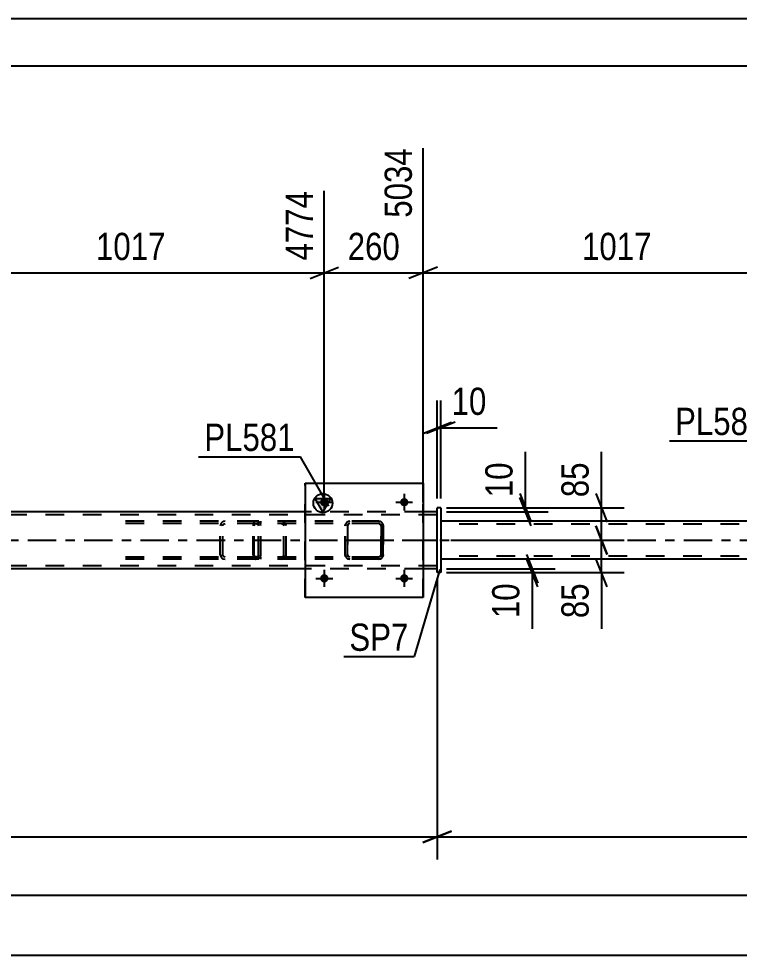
# Model space of a CAD drawing. Header units: millimetres. Extents: x -129 to 712, y -428 to 166.
# Drawn here: x 160 to 235.8, y 68 to 166.4 of the extents above; entities that cross this region are included whole.
import ezdxf

# ---------------------------------------------------------------- set-up
doc = ezdxf.new("R2010")
doc.units = ezdxf.units.MM
doc.linetypes.add('DXK_LINE_DOT2', pattern=[3.9198, 1.9599, -1.9599])
doc.linetypes.add('DXK_LINE_DOT3', pattern=[5.9187, 2.979, -0.9799, 0.9799, -0.9799])
doc.styles.add('Arial Narrow', font='ARIALN.TTF', dxfattribs={"height": 0.2})

# ---------------------------------------------------------------- blocks, each defined once
blk = doc.blocks.new('Unknown-232816670-1133')
at = {"color": 5, "linetype": 'Continuous'}
for p, q in [((711.937, 166.414), (-129.063, 166.414)), ((706.937, 161.414), (-124.063, 161.414))]:
    blk.add_line(p, q, dxfattribs=at)
blk = doc.blocks.new('Part-232816670-6919 - 6691')
at = {"color": 7, "linetype": 'DXK_LINE_DOT2'}
for p, q in [((184.671, 113.323), (184.65, 113.139)), ((184.729, 113.478), (184.671, 113.323)), ((184.817, 113.582), (184.729, 113.478)), ((184.785, 113.139), (184.796, 113.231)), ((184.796, 113.231), (184.825, 113.309)), ((184.921, 113.619), (184.817, 113.582)), ((184.825, 113.309), (184.869, 113.361)), ((184.869, 113.361), (184.921, 113.379)), ((197.009, 113.619), (184.921, 113.619)), ((197.009, 113.379), (184.921, 113.379)), ((185.469, 113.379), (185.469, 113.619)), ((187.828, 113.582), (187.635, 113.619)), ((187.635, 113.379), (187.732, 113.361)), ((187.732, 113.361), (187.813, 113.309)), ((187.813, 113.309), (187.868, 113.231)), ((187.868, 113.231), (187.887, 113.139)), ((188.138, 113.139), (188.1, 113.323)), ((184.65, 110.099), (184.65, 113.139)), ((184.785, 110.099), (184.785, 113.139)), ((187.887, 110.099), (187.887, 113.139)), ((188.138, 110.099), (188.138, 113.139)), ((184.65, 110.099), (184.671, 109.915)), ((184.671, 109.915), (184.729, 109.759)), ((184.729, 109.759), (184.817, 109.655)), ((184.796, 110.007), (184.785, 110.099)), ((184.825, 109.929), (184.796, 110.007)), ((184.817, 109.655), (184.921, 109.619)), ((184.869, 109.877), (184.825, 109.929)), ((184.921, 109.859), (184.869, 109.877)), ((197.009, 109.859), (184.921, 109.859)), ((197.009, 109.619), (184.921, 109.619)), ((185.469, 109.619), (185.469, 109.859)), ((187.732, 109.877), (187.635, 109.859)), ((187.635, 109.619), (187.828, 109.655)), ((187.813, 109.929), (187.732, 109.877)), ((187.868, 110.007), (187.813, 109.929)), ((187.887, 110.099), (187.868, 110.007)), ((188.1, 109.915), (188.138, 110.099))]:
    blk.add_line(p, q, dxfattribs=at)
for centre, start, end in [((187.65, 113.124), 23.84941, 68.8059), ((187.65, 110.114), 291.1941, 336.15059)]:
    blk.add_arc(centre, 0.492, start, end, dxfattribs=at)
blk = doc.blocks.new('Part-232816670-6810 - 6691')
at = {"linetype": 'Continuous'}
blk.add_hatch(color=2, dxfattribs=at).paths.add_polyline_path([(191.997, 114.619), (191.197, 116.019), (192.797, 116.019)])
at = {"color": 2, "linetype": 'Continuous'}
for p, q in [((191.997, 114.619), (191.197, 116.019)), ((191.197, 116.019), (192.797, 116.019)), ((192.797, 116.019), (191.997, 114.619)), ((190.143, 114.619), (151.462, 114.619)), ((203.997, 114.619), (202.543, 114.619)), ((190.143, 108.619), (151.462, 108.619)), ((203.997, 108.619), (202.543, 108.619))]:
    blk.add_line(p, q, dxfattribs=at)
at = {"color": 7, "linetype": 'DXK_LINE_DOT2'}
for p, q in [((203.997, 114.299), (1.166, 114.299)), ((202.543, 114.619), (190.143, 114.619)), ((203.997, 108.619), (203.997, 114.619)), ((203.997, 108.939), (1.166, 108.939)), ((202.543, 108.619), (1.766, 108.619)), ((202.543, 108.619), (190.143, 108.619)), ((203.997, 108.619), (203.997, 108.668))]:
    blk.add_line(p, q, dxfattribs=at)
at = {"color": 7, "linetype": 'DXK_LINE_DOT3'}
blk.add_line((1.166, 111.619), (203.997, 111.619), dxfattribs=at)
at = {"color": 2, "linetype": 'Continuous'}
blk.add_circle((191.997, 115.519), 1, dxfattribs=at)
blk = doc.blocks.new('Part-232816670-6811 - 6691')
at = {"color": 2, "linetype": 'Continuous'}
for p, q in [((241.223, 113.619), (204.397, 113.619)), ((241.223, 109.619), (204.397, 109.619))]:
    blk.add_line(p, q, dxfattribs=at)
at = {"color": 7, "linetype": 'DXK_LINE_DOT2'}
for p, q in [((204.397, 113.619), (204.397, 109.619)), ((619.868, 113.299), (204.397, 113.299)), ((619.868, 109.939), (204.397, 109.939))]:
    blk.add_line(p, q, dxfattribs=at)
at = {"color": 7, "linetype": 'DXK_LINE_DOT3'}
blk.add_line((194.397, 111.619), (619.868, 111.619), dxfattribs=at)
blk = doc.blocks.new('Part-232816670-6906 - 6691')
at = {"color": 2, "linetype": 'Continuous'}
for p, q in [((204.397, 115.019), (203.997, 115.019)), ((203.997, 108.219), (203.997, 115.019)), ((204.397, 115.019), (204.397, 108.219)), ((204.397, 108.219), (203.997, 108.219))]:
    blk.add_line(p, q, dxfattribs=at)
at = {"color": 7, "linetype": 'DXK_LINE_DOT2'}
for p, q in [((203.997, 108.219), (203.997, 115.019)), ((204.397, 115.019), (204.397, 108.219))]:
    blk.add_line(p, q, dxfattribs=at)
blk = doc.blocks.new('Part-232816670-6927 - 6691')
at = {"color": 7, "linetype": 'DXK_LINE_DOT2'}
for p, q in [((184.958, 113.619), (170.778, 113.619)), ((184.958, 113.379), (170.778, 113.379)), ((181.251, 113.323), (181.212, 113.139)), ((181.468, 113.139), (181.487, 113.231)), ((181.487, 113.231), (181.543, 113.309)), ((181.723, 113.619), (181.528, 113.582)), ((181.543, 113.309), (181.625, 113.361)), ((181.625, 113.361), (181.723, 113.379)), ((185.154, 113.582), (184.958, 113.619)), ((184.958, 113.379), (185.056, 113.361)), ((185.056, 113.361), (185.139, 113.309)), ((185.139, 113.309), (185.194, 113.231)), ((185.194, 113.231), (185.214, 113.139)), ((185.469, 113.139), (185.43, 113.323)), ((181.212, 110.099), (181.212, 113.139)), ((181.468, 110.099), (181.468, 113.139)), ((185.214, 110.099), (185.214, 113.139)), ((185.469, 110.099), (185.469, 113.139)), ((184.958, 109.859), (170.778, 109.859)), ((184.958, 109.619), (170.778, 109.619)), ((181.212, 110.099), (181.251, 109.915)), ((181.487, 110.007), (181.468, 110.099)), ((181.543, 109.929), (181.487, 110.007)), ((181.528, 109.655), (181.723, 109.619)), ((181.625, 109.877), (181.543, 109.929)), ((181.723, 109.859), (181.625, 109.877)), ((185.056, 109.877), (184.958, 109.859)), ((184.958, 109.619), (185.154, 109.655)), ((185.139, 109.929), (185.056, 109.877)), ((185.194, 110.007), (185.139, 109.929)), ((185.214, 110.099), (185.194, 110.007)), ((185.43, 109.915), (185.469, 110.099))]:
    blk.add_line(p, q, dxfattribs=at)
for centre, start, end in [((181.704, 113.118), 110.75831, 155.68004), ((184.978, 113.118), 24.31996, 69.24169), ((181.704, 110.12), 204.31996, 249.24169), ((184.978, 110.12), 290.75831, 335.68004)]:
    blk.add_arc(centre, 0.496, start, end, dxfattribs=at)
blk = doc.blocks.new('Part-232816670-63330 - 6691')
at = {"color": 7, "linetype": 'DXK_LINE_DOT2'}
for p, q in [((194.343, 113.139), (194.379, 113.323)), ((194.379, 113.323), (194.343, 113.139)), ((194.583, 113.139), (194.601, 113.231)), ((194.601, 113.231), (194.583, 113.139)), ((194.601, 113.231), (194.653, 113.309)), ((194.653, 113.309), (194.601, 113.231)), ((194.639, 113.582), (194.823, 113.619)), ((194.823, 113.619), (194.639, 113.582)), ((194.731, 113.361), (194.653, 113.309)), ((194.823, 113.379), (194.731, 113.361)), ((197.863, 113.619), (194.823, 113.619)), ((197.863, 113.379), (194.823, 113.379)), ((197.863, 113.619), (198.046, 113.582)), ((198.046, 113.582), (197.863, 113.619)), ((197.955, 113.361), (197.863, 113.379)), ((197.955, 113.361), (198.033, 113.309)), ((198.033, 113.309), (198.085, 113.231)), ((198.085, 113.231), (198.033, 113.309)), ((198.085, 113.231), (198.103, 113.139)), ((198.103, 113.139), (198.085, 113.231)), ((198.306, 113.323), (198.343, 113.139)), ((198.343, 113.139), (198.306, 113.323)), ((194.343, 110.099), (194.343, 113.139)), ((194.343, 113.139), (194.343, 113.139)), ((194.343, 110.099), (194.343, 113.139)), ((194.583, 110.099), (194.583, 113.139)), ((194.583, 113.139), (194.583, 113.139)), ((194.583, 113.139), (194.583, 110.099)), ((198.103, 110.099), (198.103, 113.139)), ((198.103, 113.139), (198.103, 113.139)), ((198.103, 113.139), (198.103, 110.099)), ((198.343, 110.099), (198.343, 113.139)), ((198.343, 113.139), (198.343, 113.139)), ((198.343, 113.139), (198.343, 110.099)), ((194.343, 110.099), (194.343, 110.099)), ((194.379, 109.915), (194.343, 110.099)), ((194.343, 110.099), (194.379, 109.915)), ((194.583, 110.099), (194.583, 110.099)), ((194.601, 110.007), (194.583, 110.099)), ((194.583, 110.099), (194.601, 110.007)), ((194.653, 109.929), (194.601, 110.007)), ((194.601, 110.007), (194.653, 109.929)), ((194.823, 109.619), (194.639, 109.655)), ((194.639, 109.655), (194.823, 109.619)), ((194.731, 109.877), (194.653, 109.929)), ((194.823, 109.859), (194.731, 109.877)), ((197.863, 109.859), (194.823, 109.859)), ((197.863, 109.619), (194.823, 109.619)), ((197.955, 109.877), (197.863, 109.859)), ((198.046, 109.655), (197.863, 109.619)), ((197.863, 109.619), (198.046, 109.655)), ((198.033, 109.929), (197.955, 109.877)), ((198.085, 110.007), (198.033, 109.929)), ((198.033, 109.929), (198.085, 110.007)), ((198.103, 110.099), (198.085, 110.007)), ((198.085, 110.007), (198.103, 110.099)), ((198.103, 110.099), (198.103, 110.099)), ((198.343, 110.099), (198.306, 109.915)), ((198.306, 109.915), (198.343, 110.099)), ((198.343, 110.099), (198.343, 110.099))]:
    blk.add_line(p, q, dxfattribs=at)
at = {"color": 7, "linetype": 'DXK_LINE_DOT3'}
blk.add_line((196.343, 111.619), (196.343, 111.619), dxfattribs=at)
at = {"color": 7, "linetype": 'DXK_LINE_DOT2'}
for centre, start, end in [((194.823, 113.139), 112.5, 157.5), ((194.823, 113.139), 112.5, 157.5), ((197.863, 113.139), 22.5, 67.5), ((197.863, 113.139), 22.5, 67.5), ((194.823, 110.099), 202.5, 247.5), ((194.823, 110.099), 202.5, 247.5), ((197.863, 110.099), 292.5, 337.5), ((197.863, 110.099), 292.5, 337.5)]:
    blk.add_arc(centre, 0.48, start, end, dxfattribs=at)
blk = doc.blocks.new('Part-232816670-63331 - 6691')
at = {"color": 2, "linetype": 'Continuous'}
for p, q in [((190.143, 117.619), (190.143, 105.619)), ((190.143, 117.619), (202.543, 117.619)), ((202.543, 117.619), (202.543, 105.619)), ((202.543, 105.619), (190.143, 105.619))]:
    blk.add_line(p, q, dxfattribs=at)
at = {"color": 7, "linetype": 'DXK_LINE_DOT2'}
for p, q in [((190.143, 105.619), (190.143, 117.619)), ((202.543, 105.619), (202.543, 117.619))]:
    blk.add_line(p, q, dxfattribs=at)
blk = doc.blocks.new('Bolt-232816670-63356 - 6691')
at = {"linetype": 'Continuous'}
for points in [[(192.583, 107.62, -1), (191.703, 107.62, -1)], [(200.983, 107.62, -1), (200.103, 107.62, -1)]]:
    blk.add_hatch(color=1, dxfattribs=at).paths.add_polyline_path(points)
at = {"color": 1, "linetype": 'Continuous'}
for p, q in [((192.143, 108.5), (192.143, 106.74)), ((200.543, 108.5), (200.543, 106.74)), ((191.263, 107.62), (193.023, 107.62)), ((199.663, 107.62), (201.423, 107.62))]:
    blk.add_line(p, q, dxfattribs=at)
blk = doc.blocks.new('Bolt-232816670-63357 - 6691')
at = {"linetype": 'Continuous'}
for points in [[(192.583, 115.62, -1), (191.703, 115.62, -1)], [(200.983, 115.62, -1), (200.103, 115.62, -1)]]:
    blk.add_hatch(color=1, dxfattribs=at).paths.add_polyline_path(points)
at = {"color": 1, "linetype": 'Continuous'}
for p, q in [((192.143, 116.5), (192.143, 114.74)), ((200.543, 116.5), (200.543, 114.74)), ((191.263, 115.62), (193.023, 115.62)), ((199.663, 115.62), (201.423, 115.62))]:
    blk.add_line(p, q, dxfattribs=at)
blk = doc.blocks.new('StraightDimension-232816670-79049 - 6691')
at = {"color": 7, "linetype": 'Continuous'}
blk.add_line((0.366, 68.019), (657.628, 68.019), dxfattribs=at)
blk = doc.blocks.new('StraightDimension-232816670-77199 - 6691')
at = {"color": 7, "linetype": 'Continuous'}
for p, q in [((151.462, 115.619), (151.462, 152.82)), ((192.143, 116.62), (192.143, 148.32)), ((152.962, 140.307), (149.962, 139.107)), ((190.643, 139.107), (193.643, 140.307)), ((151.462, 139.707), (192.143, 139.707))]:
    blk.add_line(p, q, dxfattribs=at)
at = {"color": 0}
blk.add_wipeout([(176.059, 140.457), (176.059, 144.657), (167.546, 144.657), (167.546, 140.457)], dxfattribs=at)
at = {"color": 3, "style": 'Arial Narrow'}
blk.add_text('1017', height=2.8633, dxfattribs=at).set_placement((168.146, 141.057))
at = {"color": 0, "linetype": 'Continuous'}
blk.add_wipeout([(191.543, 148.92), (187.343, 148.92), (187.343, 140.407), (191.543, 140.407)], dxfattribs=at)
at = {"color": 3, "linetype": 'Continuous', "style": 'Arial Narrow'}
blk.add_text('4774', height=2.8633, rotation=90.00021, dxfattribs=at).set_placement((190.943, 141.007))
blk = doc.blocks.new('StraightDimension-232816670-16655 - 6691')
at = {"color": 7, "linetype": 'Continuous'}
for p, q in [((213.275, 115.019), (213.275, 120.925)), ((213.275, 115.019), (213.275, 120.925)), ((212.675, 116.519), (213.875, 113.519)), ((213.875, 113.119), (212.675, 116.119)), ((204.997, 115.019), (215.675, 115.019)), ((204.997, 114.619), (215.675, 114.619)), ((213.275, 114.619), (213.275, 115.019))]:
    blk.add_line(p, q, dxfattribs=at)
at = {"color": 0}
blk.add_wipeout([(212.525, 120.4), (208.325, 120.4), (208.325, 115.544), (212.525, 115.544)], dxfattribs=at)
at = {"color": 3, "style": 'Arial Narrow'}
blk.add_text('10', height=2.8633, rotation=90.00021, dxfattribs=at).set_placement((211.925, 116.144))
blk = doc.blocks.new('StraightDimension-232816670-6938 - 6691')
at = {"color": 7, "linetype": 'Continuous'}
for p, q in [((203.997, 116.019), (203.997, 126.291)), ((204.397, 116.019), (204.397, 126.291)), ((202.497, 122.841), (205.497, 124.041)), ((205.897, 124.041), (202.897, 122.841)), ((203.997, 123.441), (204.397, 123.441)), ((204.397, 123.441), (210.303, 123.441)), ((204.397, 123.441), (210.303, 123.441))]:
    blk.add_line(p, q, dxfattribs=at)
at = {"color": 0}
blk.add_wipeout([(209.778, 124.191), (209.778, 128.391), (204.922, 128.391), (204.922, 124.191)], dxfattribs=at)
at = {"color": 3, "style": 'Arial Narrow'}
blk.add_text('10', height=2.8633, dxfattribs=at).set_placement((205.522, 124.791))
blk = doc.blocks.new('StraightDimension-232816670-77198 - 6691')
at = {"color": 7, "linetype": 'Continuous'}
for p, q in [((202.543, 115.619), (202.543, 152.82)), ((192.143, 116.62), (192.143, 148.32)), ((190.643, 139.107), (193.643, 140.307)), ((204.043, 140.307), (201.043, 139.107)), ((192.143, 139.707), (202.543, 139.707))]:
    blk.add_line(p, q, dxfattribs=at)
at = {"color": 0}
blk.add_wipeout([(200.685, 140.457), (200.685, 144.657), (194.001, 144.657), (194.001, 140.457)], dxfattribs=at)
at = {"color": 3, "style": 'Arial Narrow'}
blk.add_text('260', height=2.8633, dxfattribs=at).set_placement((194.601, 141.057))
at = {"color": 0, "linetype": 'Continuous'}
blk.add_wipeout([(201.943, 153.42), (197.743, 153.42), (197.743, 144.907), (201.943, 144.907)], dxfattribs=at)
at = {"color": 3, "linetype": 'Continuous', "style": 'Arial Narrow'}
blk.add_text('5034', height=2.8633, rotation=90.00021, dxfattribs=at).set_placement((201.343, 145.507))
blk = doc.blocks.new('StraightDimension-232816670-16567 - 6691')
at = {"color": 7, "linetype": 'Continuous'}
blk.add_line((1.166, 74.342), (656.988, 74.342), dxfattribs=at)
blk = doc.blocks.new('StraightDimension-232816670-79014 - 6691')
at = {"color": 7, "linetype": 'Continuous'}
for p, q in [((203.997, 107.619), (203.997, 78.064)), ((205.497, 81.064), (202.497, 79.864)), ((203.997, 80.464), (656.988, 80.464))]:
    blk.add_line(p, q, dxfattribs=at)
blk = doc.blocks.new('StraightDimension-232816670-16641 - 6691')
at = {"color": 7, "linetype": 'Continuous'}
for p, q in [((213.394, 110.119), (214.594, 107.119)), ((214.594, 106.719), (213.394, 109.719)), ((204.997, 108.619), (216.394, 108.619)), ((213.994, 108.219), (213.994, 108.619)), ((204.997, 108.219), (216.394, 108.219)), ((213.994, 108.219), (213.994, 102.313)), ((213.994, 108.219), (213.994, 102.313))]:
    blk.add_line(p, q, dxfattribs=at)
at = {"color": 0}
blk.add_wipeout([(213.244, 107.694), (209.044, 107.694), (209.044, 102.838), (213.244, 102.838)], dxfattribs=at)
at = {"color": 3, "style": 'Arial Narrow'}
blk.add_text('10', height=2.8633, rotation=90.00021, dxfattribs=at).set_placement((212.644, 103.438))
blk = doc.blocks.new('StraightDimension-232816670-68305 - 6691')
at = {"color": 7, "linetype": 'Continuous'}
for p, q in [((221.272, 115.019), (221.272, 120.925)), ((221.272, 115.019), (221.272, 120.925)), ((220.672, 116.519), (221.872, 113.519)), ((205.397, 115.019), (223.672, 115.019)), ((221.272, 111.619), (221.272, 115.019)), ((221.872, 110.119), (220.672, 113.119)), ((205.433, 111.619), (223.672, 111.619))]:
    blk.add_line(p, q, dxfattribs=at)
at = {"color": 0}
blk.add_wipeout([(220.522, 120.4), (216.322, 120.4), (216.322, 115.544), (220.522, 115.544)], dxfattribs=at)
at = {"color": 3, "style": 'Arial Narrow'}
blk.add_text('85', height=2.8633, rotation=90.00021, dxfattribs=at).set_placement((219.922, 116.144))
blk = doc.blocks.new('StraightDimension-232816670-68306 - 6691')
at = {"color": 7, "linetype": 'Continuous'}
for p, q in [((220.672, 113.119), (221.872, 110.119)), ((205.433, 111.619), (223.672, 111.619)), ((221.272, 108.219), (221.272, 111.619)), ((221.872, 106.719), (220.672, 109.719)), ((205.397, 108.219), (223.672, 108.219)), ((221.272, 108.219), (221.272, 102.313)), ((221.272, 108.219), (221.272, 102.313))]:
    blk.add_line(p, q, dxfattribs=at)
at = {"color": 0}
blk.add_wipeout([(220.522, 107.694), (216.322, 107.694), (216.322, 102.838), (220.522, 102.838)], dxfattribs=at)
at = {"color": 3, "style": 'Arial Narrow'}
blk.add_text('85', height=2.8633, rotation=90.00021, dxfattribs=at).set_placement((219.922, 103.438))
blk = doc.blocks.new('StraightDimension-232816670-77197 - 6691')
at = {"color": 7, "linetype": 'Continuous'}
for p, q in [((202.543, 115.619), (202.543, 152.82)), ((243.223, 116.62), (243.223, 148.32)), ((204.043, 140.307), (201.043, 139.107)), ((241.723, 139.107), (244.723, 140.307)), ((202.543, 139.707), (243.223, 139.707))]:
    blk.add_line(p, q, dxfattribs=at)
at = {"color": 0}
blk.add_wipeout([(227.139, 140.457), (227.139, 144.657), (218.627, 144.657), (218.627, 140.457)], dxfattribs=at)
at = {"color": 3, "style": 'Arial Narrow'}
blk.add_text('1017', height=2.8633, dxfattribs=at).set_placement((219.227, 141.057))
at = {"color": 0, "linetype": 'Continuous'}
blk.add_wipeout([(242.623, 148.92), (238.423, 148.92), (238.423, 140.407), (242.623, 140.407)], dxfattribs=at)
at = {"color": 3, "linetype": 'Continuous', "style": 'Arial Narrow'}
blk.add_text('6051', height=2.8633, rotation=90.00021, dxfattribs=at).set_placement((242.023, 141.007))
blk = doc.blocks.new('StraightDimension-232816670-79015 - 6691')
at = {"color": 7, "linetype": 'Continuous'}
for p, q in [((203.997, 107.619), (203.997, 78.064)), ((95.448, 103.523), (95.448, 78.064)), ((96.948, 81.064), (93.948, 79.864)), ((202.497, 79.864), (205.497, 81.064)), ((95.448, 80.464), (203.997, 80.464))]:
    blk.add_line(p, q, dxfattribs=at)
at = {"color": 0}
blk.add_wipeout([(153.978, 81.214), (153.978, 85.414), (145.466, 85.414), (145.466, 81.214)], dxfattribs=at)
at = {"color": 3, "style": 'Arial Narrow'}
blk.add_text('2714', height=2.8633, dxfattribs=at).set_placement((146.066, 81.814))
blk = doc.blocks.new('Mark-232816670-6902 - 6691')
at = {"color": 30, "linetype": 'Continuous'}
for p in [(204.268, 108.539), (194.178, 99.404)]:
    blk.add_line(p, (201.589, 99.404), dxfattribs=at)
at = {"color": 0}
blk.add_wipeout([(200.989, 100.004), (200.989, 103.004), (194.778, 103.004), (194.778, 100.004)], dxfattribs=at)
blk.add_wipeout([(200.989, 100.004), (200.989, 103.004), (194.778, 103.004), (194.778, 100.004)], dxfattribs=at)
at = {"color": 3, "style": 'Arial Narrow'}
blk.add_text('SP7', height=2.8633, dxfattribs=at).set_placement((194.778, 100.004))
blk = doc.blocks.new('Mark-232816670-78279 - 6691')
at = {"color": 30, "linetype": 'Continuous'}
for p in [(178.931, 120.403), (192.635, 115.207)]:
    blk.add_line(p, (189.635, 120.403), dxfattribs=at)
at = {"color": 0}
blk.add_wipeout([(189.035, 121.003), (189.035, 124.003), (179.531, 124.003), (179.531, 121.003)], dxfattribs=at)
blk.add_wipeout([(189.035, 121.003), (189.035, 124.003), (179.531, 124.003), (179.531, 121.003)], dxfattribs=at)
at = {"color": 3, "style": 'Arial Narrow'}
blk.add_text('PL581', height=2.8633, dxfattribs=at).set_placement((179.531, 121.003))
blk = doc.blocks.new('Mark-232816670-78282 - 6691')
at = {"color": 30, "linetype": 'Continuous'}
for p in [(228.403, 122.075), (242.107, 116.879)]:
    blk.add_line(p, (239.107, 122.075), dxfattribs=at)
at = {"color": 0}
blk.add_wipeout([(238.507, 122.675), (238.507, 125.675), (229.003, 125.675), (229.003, 122.675)], dxfattribs=at)
blk.add_wipeout([(238.507, 122.675), (238.507, 125.675), (229.003, 125.675), (229.003, 122.675)], dxfattribs=at)
at = {"color": 3, "style": 'Arial Narrow'}
blk.add_text('PL581', height=2.8633, dxfattribs=at).set_placement((229.003, 122.675))

msp = doc.modelspace()

# ---------------------------------------------------------------- block references
for name in ['Unknown-232816670-1133', 'Part-232816670-63331 - 6691', 'Part-232816670-6810 - 6691', 'Bolt-232816670-63357 - 6691', 'Part-232816670-6906 - 6691', 'Part-232816670-6927 - 6691', 'Part-232816670-6919 - 6691', 'Part-232816670-63330 - 6691', 'Part-232816670-6811 - 6691', 'Bolt-232816670-63356 - 6691']:
    msp.add_blockref(name, (0, 0))

# ---------------------------------------------------------------- next in the draw order: block references
for name in ['StraightDimension-232816670-77199 - 6691', 'StraightDimension-232816670-16655 - 6691', 'StraightDimension-232816670-79049 - 6691']:
    msp.add_blockref(name, (0, 0))

# ---------------------------------------------------------------- next in the draw order: block references
for name in ['StraightDimension-232816670-6938 - 6691', 'StraightDimension-232816670-16567 - 6691']:
    msp.add_blockref(name, (0, 0))

# ---------------------------------------------------------------- next in the draw order: block references
for name in ['StraightDimension-232816670-77198 - 6691', 'StraightDimension-232816670-79014 - 6691']:
    msp.add_blockref(name, (0, 0))

# ---------------------------------------------------------------- next in the draw order: block references
for name in ['Mark-232816670-78279 - 6691', 'StraightDimension-232816670-16641 - 6691']:
    msp.add_blockref(name, (0, 0))

# ---------------------------------------------------------------- next in the draw order: block references
msp.add_blockref('StraightDimension-232816670-68305 - 6691', (0, 0))

# ---------------------------------------------------------------- next in the draw order: block references
for name in ['StraightDimension-232816670-77197 - 6691', 'StraightDimension-232816670-68306 - 6691']:
    msp.add_blockref(name, (0, 0))

# ---------------------------------------------------------------- next in the draw order: block references
for name in ['Mark-232816670-78282 - 6691', 'StraightDimension-232816670-79015 - 6691']:
    msp.add_blockref(name, (0, 0))

# ---------------------------------------------------------------- next in the draw order: block references
msp.add_blockref('Mark-232816670-6902 - 6691', (0, 0))

doc.saveas('drawing.dxf')
